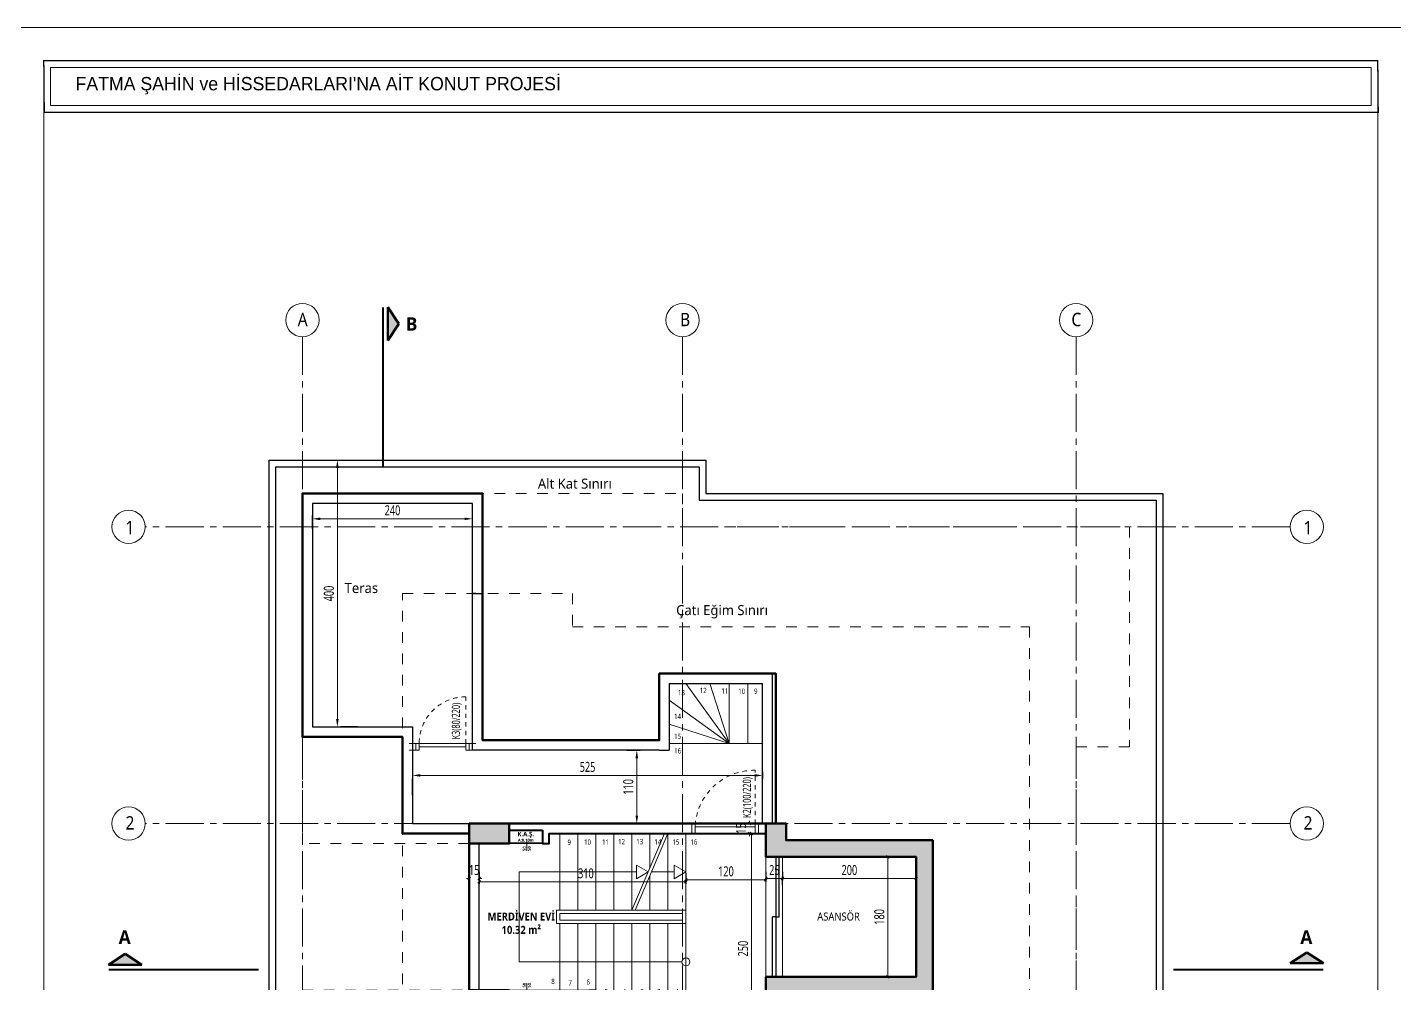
# Model space of a CAD drawing. Header units: metres. Extents: x 14968 to 56958, y -40276 to -31129.
# Drawn here: x 36864 to 38914, y -35910 to -34476 of the extents above; entities that cross this region are included whole.
import ezdxf
from ezdxf.enums import TextEntityAlignment as Align

# ---------------------------------------------------------------- set-up
doc = ezdxf.new("R2010")
doc.units = ezdxf.units.M
for name, pattern in [('CENTER2', [28.575, 19.05, -3.175, 3.175, -3.175]), ('HIDDEN2', [4.7625, 3.175, -1.5875]), ('JIS_02_1.2', [64.008, 32.004, -32.004])]:
    doc.linetypes.add(name, pattern=pattern)
doc.layers.get('Defpoints').update_dxf_attribs({"lineweight": 9})
for name, color, linetype, lineweight, true_color in [('A AKS', 7, 'CENTER2', 9, 0x848484), ('A AKS DAİRE', 7, 'Continuous', 9, 0x848484), ('A AKS YAZI', 7, 'CENTER2', 9, 0x848484)]:
    doc.layers.add(name, color=color, linetype=linetype, lineweight=lineweight, true_color=true_color)
doc.layers.add('A ALAN BRÜT', color=5, linetype='Continuous', lineweight=60, plot=False)
doc.layers.add('A ALAN NET', color=140, linetype='Continuous', lineweight=13, plot=False)
for name, color, linetype, lineweight in [('A ANTET', 7, 'Continuous', 13), ('A BİNA KONTUR', 5, 'Continuous', 60), ('A DUVAR', 7, 'Continuous', 25), ('A HİZA KAT', 221, 'JIS_02_1.2', 13), ('A KAPI', 11, 'Continuous', 13), ('A KESİT ÇİZGİSİ', 1, 'CENTER2', 50), ('A KİRİŞ İZİ', 1, 'HIDDEN2', 13), ('A KOLON', 1, 'Continuous', 50), ('A KOLON TARAMA', 1, 'Continuous', 15), ('A MERDİVEN', 3, 'Continuous', 13), ('A MERDİVEN BASAMAK', 3, 'Continuous', 13), ('A TEFRİŞ', 252, 'Continuous', 13), ('A YAZI', 7, 'Continuous', 13), ('A YAZI VAZ', 7, 'Continuous', 13), ('A ÇATI', 11, 'Continuous', 9), ('A ÖLÇÜ DIŞ', 31, 'Continuous', 13), ('A ÖLÇÜ İÇ', 31, 'Continuous', 13), ('Structural - Bearing', 7, 'Continuous', 40)]:
    doc.layers.add(name, color=color, linetype=linetype, lineweight=lineweight)
doc.styles.add('HİB ARIAL 95', font='arial.ttf', dxfattribs={"width": 0.95})
doc.styles.add('HİB NORMAL', font='segoeui.ttf')
doc.styles.add('HİB Segoe Semibold', font='')
doc.styles.add('HİB Segoe Semilight .7', font='segoeuisl.ttf', dxfattribs={"width": 0.7})
doc.styles.add('HİB Segoe Semilight .95', font='segoeuisl.ttf', dxfattribs={"width": 0.9})
doc.styles.get('HİB Segoe Semibold').set_extended_font_data('Segoe UI Semibold')
doc.dimstyles.new('HİB DIŞ', dxfattribs={"dimtxt": 15, "dimasz": 12, "dimexe": 5, "dimexo": 30, "dimgap": 5, "dimtad": 1, "dimdec": 0, "dimzin": 0, "dimdsep": 46, "dimtxsty": 'HİB Segoe Semilight .7', "dimcen": 0.09, "dimclrd": 256, "dimclre": 256, "dimclrt": 256, "dimadec": 0, "dimazin": 0, "dimtfac": 1, "dimtdec": 4, "dimtix": 1, "dimtmove": 0, "dimatfit": 3, "dimfxl": 15, "dimfxlon": 1, "dimtvp": 1, "dimtolj": 1, "dimtzin": 0, "dimlwd": -1, "dimlwe": -3, "dimarcsym": 0})
doc.dimstyles.new('HİB İÇ', dxfattribs={"dimtxt": 15, "dimasz": 18, "dimexe": 3, "dimexo": 10, "dimgap": 5, "dimtad": 1, "dimdec": 0, "dimzin": 0, "dimdsep": 46, "dimtxsty": 'HİB Segoe Semilight .7', "dimblk": 'NONE', "dimblk1": 'NONE', "dimblk2": 'NONE', "dimtsz": 2, "dimcen": 0.09, "dimclrd": 256, "dimclre": 256, "dimclrt": 256, "dimadec": 0, "dimazin": 0, "dimtfac": 1, "dimtdec": 4, "dimtix": 1, "dimtofl": 0, "dimtmove": 0, "dimatfit": 3, "dimfxl": 10, "dimfxlon": 1, "dimtvp": 1, "dimtolj": 1, "dimtzin": 0, "dimlwd": -1, "dimlwe": -3, "dimarcsym": 0})

# ---------------------------------------------------------------- blocks, each defined once
blk = doc.blocks.new('*D721')
at = {"layer": 'A ÖLÇÜ İÇ', "lineweight": -3, "ltscale": 0.5, "transparency": 16777216}
for p, q in [((37957.2, -35669.9), (37944.2, -35669.9)), ((37957.2, -35684.9), (37944.2, -35684.9))]:
    blk.add_line(p, q, dxfattribs=at)
at = {"layer": 'A ÖLÇÜ İÇ', "ltscale": 0.5, "transparency": 16777216}
for p, q in [((37945.2, -35667.9), (37949.2, -35671.9)), ((37947.2, -35669.9), (37947.2, -35665.9)), ((37949.2, -35686.9), (37945.2, -35682.9)), ((37947.2, -35684.9), (37947.2, -35688.9))]:
    blk.add_line(p, q, dxfattribs=at)
at = {"layer": 'Defpoints', "color": 0, "transparency": 16777216}
for p in [(37947.2, -35669.9), (37968.9, -35669.9), (37968.9, -35684.9)]:
    blk.add_point(p, dxfattribs=at)
at = {"layer": 'A ÖLÇÜ İÇ', "ltscale": 0.5, "transparency": 16777216, "insert": (37934.4, -35677.4), "char_height": 15, "attachment_point": 5, "rotation": 90, "style": 'HİB Segoe Semilight .7'}
blk.add_mtext('\\A1;15', dxfattribs=at)
blk = doc.blocks.new('_None')
blk = doc.blocks.new('KAPI 90X15')
at = {"layer": 'A KAPI', "ltscale": 100}
for p, q in [((78.3, 98.2), (78.3, 108.2)), ((93.3, 98.2), (93.3, 108.2)), ((78.3, 98.2), (93.3, 98.2)), ((93.3, -1.8), (78.3, -1.8)), ((78.3, -1.8), (78.3, -11.8)), ((93.3, -1.8), (93.3, -11.8))]:
    blk.add_line(p, q, dxfattribs=at)
at = {"layer": 'A KAPI', "linetype": 'JIS_02_1.2', "ltscale": 0.2}
blk.add_line((78.3, 93.2), (-1.7, 93.2), dxfattribs=at)
at = {"layer": 'A KAPI', "ltscale": 100}
for points in [[(78.3, 98.2), (78.3, 93.2), (93.3, 93.2), (93.3, 98.2)], [(83.3, 93.2), (78.3, 93.2), (78.3, 3.2), (83.3, 3.2)], [(78.3, 3.2), (78.3, -1.8), (93.3, -1.8), (93.3, 3.2)]]:
    blk.add_lwpolyline(points, close=True, dxfattribs=at)
at = {"layer": 'A KAPI', "linetype": 'JIS_02_1.2', "ltscale": 0.2}
blk.add_arc((87.4, 91.8), 89.1, 179.104, 264.1631, dxfattribs=at)
at = {"layer": 'A KAPI', "style": 'HİB Segoe Semilight .7', "width": 0.7}
blk.add_attdef('KAPI_NO', (21.9, 73.1), '', height=12, dxfattribs=at)
blk = doc.blocks.new('KESİTLER')
at = {"layer": 'A KESİT ÇİZGİSİ', "ltscale": 100, "transparency": 33554687}
h = blk.add_hatch(color=256, dxfattribs=at)
h.dxf.hatch_style = 1
h.paths.add_polyline_path([(446.6, 968.7), (430.4, 943.7), (430.4, 993.7)])
h = blk.add_hatch(color=256, dxfattribs=at)
h.dxf.hatch_style = 1
h.paths.add_polyline_path([(36.6, 23.8), (61.6, 7.6), (11.6, 7.6)])
h = blk.add_hatch(color=256, dxfattribs=at)
h.dxf.hatch_style = 1
h.paths.add_polyline_path([(1808, 26.2), (1833, 9.9), (1783, 9.9)])
h = blk.add_hatch(color=256, dxfattribs=at)
h.dxf.hatch_style = 1
h.paths.add_polyline_path([(449, -814.9), (432.8, -839.9), (432.8, -789.9)])
at = {"layer": 'A KESİT ÇİZGİSİ', "ltscale": 3}
for points in [[(422.8, 753.9, 3, 3, 0), (422.8, 993.7, 3, 3, 0)], [(236.8, 0, 3, 3, 0), (11.6, 0, 3, 3, 0)], [(1833, 0, 3, 3, 0), (1607.8, 0, 0, 0, 0)], [(422.8, -839.9, 3, 3, 0), (422.8, -600.1, 0, 0, 0)]]:
    blk.add_lwpolyline(points, format="xyseb", dxfattribs=at)
at = {"layer": 'A KESİT ÇİZGİSİ', "ltscale": 100, "transparency": 33554687}
for points in [[(446.6, 968.7), (430.4, 943.7), (430.4, 993.7)], [(36.6, 23.8), (61.6, 7.6), (11.6, 7.6)], [(1808, 26.2), (1833, 9.9), (1783, 9.9)], [(449, -814.9), (432.8, -839.9), (432.8, -789.9)]]:
    blk.add_lwpolyline(points, close=True, dxfattribs=at)
at = {"layer": 'A KESİT ÇİZGİSİ', "ltscale": 100, "transparency": 33554687, "char_height": 20, "width": 27.796, "attachment_point": 3, "style": 'HİB Segoe Semibold'}
for s, insert in [('B', (474.6, 978.5)), ('A', (44.7, 58.9)), ('A', (1816.3, 58.9)), ('B', (474.6, -805.4))]:
    blk.add_mtext(s, dxfattribs=dict(at, insert=insert))
blk = doc.blocks.new('*D1617')
at = {"layer": 'A ÖLÇÜ DIŞ', "lineweight": -3, "ltscale": 0.5}
for p, q in [((37314.1, -35124.9), (37334.1, -35124.9)), ((37359.1, -35524.9), (37334.1, -35524.9))]:
    blk.add_line(p, q, dxfattribs=at)
at = {"layer": 'A ÖLÇÜ DIŞ', "ltscale": 0.5}
blk.add_line((37329.1, -35512.9), (37329.1, -35136.9), dxfattribs=at)
at = {"layer": 'A ÖLÇÜ DIŞ'}
for points in [[(37331.1, -35136.9), (37327.1, -35136.9), (37329.1, -35124.9)], [(37327.1, -35512.9), (37331.1, -35512.9), (37329.1, -35524.9)]]:
    blk.add_solid(points, dxfattribs=at)
at = {"layer": 'Defpoints', "color": 0}
for p in [(37226.7, -35124.9), (37329.1, -35124.9), (37329.1, -35524.9)]:
    blk.add_point(p, dxfattribs=at)
at = {"layer": 'A ÖLÇÜ DIŞ', "ltscale": 0.5, "insert": (37316.4, -35324.9), "char_height": 15, "attachment_point": 5, "rotation": 90, "style": 'HİB Segoe Semilight .7'}
blk.add_mtext('\\A1;400', dxfattribs=at)
blk = doc.blocks.new('*D1618')
at = {"layer": 'A ÖLÇÜ DIŞ', "lineweight": -3, "ltscale": 0.5}
for p, q in [((37291.7, -35227.9), (37291.7, -35207.9)), ((37531.7, -35227.9), (37531.7, -35207.9))]:
    blk.add_line(p, q, dxfattribs=at)
at = {"layer": 'A ÖLÇÜ DIŞ', "ltscale": 0.5}
blk.add_line((37519.7, -35212.9), (37303.7, -35212.9), dxfattribs=at)
at = {"layer": 'A ÖLÇÜ DIŞ'}
for points in [[(37303.7, -35210.9), (37303.7, -35214.9), (37291.7, -35212.9)], [(37519.7, -35214.9), (37519.7, -35210.9), (37531.7, -35212.9)]]:
    blk.add_solid(points, dxfattribs=at)
at = {"layer": 'Defpoints', "color": 0}
for p in [(37291.7, -35212.9), (37291.7, -35318.5), (37531.7, -35318.5)]:
    blk.add_point(p, dxfattribs=at)
at = {"layer": 'A ÖLÇÜ DIŞ', "ltscale": 0.5, "insert": (37411.7, -35200.2), "char_height": 15, "attachment_point": 5, "style": 'HİB Segoe Semilight .7'}
blk.add_mtext('\\A1;240', dxfattribs=at)
blk = doc.blocks.new('A KAPI 70X10')
at = {"layer": 'A KAPI', "ltscale": 100}
for p, q in [((-6, 85), (-6, 75)), ((4, 85), (4, 75)), ((-6, 75), (4, 75)), ((4, -5), (-6, -5)), ((-6, -15), (-6, -5)), ((4, -15), (4, -5))]:
    blk.add_line(p, q, dxfattribs=at)
at = {"layer": 'A KAPI', "linetype": 'JIS_02_1.2', "ltscale": 0.2}
blk.add_line((4, 0), (74, 0), dxfattribs=at)
at = {"layer": 'A KAPI', "ltscale": 100}
for points in [[(4, 70), (4, 75), (-6, 75), (-6, 70)], [(-1, 0), (4, 0), (4, 70), (-1, 70)], [(4, -5), (4, 0), (-6, 0), (-6, -5)]]:
    blk.add_lwpolyline(points, close=True, dxfattribs=at)
at = {"layer": 'A KAPI', "linetype": 'JIS_02_1.2', "ltscale": 0.2}
blk.add_arc((4.2, 0.2), 69.8, 359.8617, 90.1383, dxfattribs=at)
at = {"layer": 'A KAPI', "style": 'HİB Segoe Semilight .7', "width": 0.7}
blk.add_attdef('KAPI_NO', (14.7, 9), '', height=12, dxfattribs=at)
blk = doc.blocks.new('*D1847')
at = {"layer": 'A ÖLÇÜ DIŞ', "lineweight": -3, "ltscale": 0.5}
for p, q in [((37763, -35559.9), (37783, -35559.9)), ((37763, -35669.9), (37783, -35669.9))]:
    blk.add_line(p, q, dxfattribs=at)
at = {"layer": 'A ÖLÇÜ DIŞ', "ltscale": 0.5}
blk.add_line((37778, -35571.9), (37778, -35657.9), dxfattribs=at)
at = {"layer": 'A ÖLÇÜ DIŞ'}
for points in [[(37780, -35571.9), (37776, -35571.9), (37778, -35559.9)], [(37776, -35657.9), (37780, -35657.9), (37778, -35669.9)]]:
    blk.add_solid(points, dxfattribs=at)
at = {"layer": 'Defpoints', "color": 0}
for p in [(37671.7, -35559.9), (37671.7, -35669.9), (37778, -35669.9)]:
    blk.add_point(p, dxfattribs=at)
at = {"layer": 'A ÖLÇÜ DIŞ', "ltscale": 0.5, "insert": (37765.2, -35614.9), "char_height": 15, "attachment_point": 5, "rotation": 90, "style": 'HİB Segoe Semilight .7'}
blk.add_mtext('\\A1;110', dxfattribs=at)
blk = doc.blocks.new('*D1848')
at = {"layer": 'A ÖLÇÜ DIŞ', "lineweight": -3, "ltscale": 0.5}
for p, q in [((37441.7, -35627.4), (37441.7, -35602.7)), ((37966.7, -35592.5), (37966.7, -35602.7))]:
    blk.add_line(p, q, dxfattribs=at)
at = {"layer": 'A ÖLÇÜ DIŞ', "ltscale": 0.5}
blk.add_line((37954.7, -35597.7), (37453.7, -35597.7), dxfattribs=at)
at = {"layer": 'A ÖLÇÜ DIŞ'}
for points in [[(37453.7, -35595.7), (37453.7, -35599.7), (37441.7, -35597.7)], [(37954.7, -35599.7), (37954.7, -35595.7), (37966.7, -35597.7)]]:
    blk.add_solid(points, dxfattribs=at)
at = {"layer": 'Defpoints', "color": 0}
for p in [(37966.7, -35562.5), (37441.7, -35597.4), (37441.7, -35597.7)]:
    blk.add_point(p, dxfattribs=at)
at = {"layer": 'A ÖLÇÜ DIŞ', "ltscale": 0.5, "insert": (37704.2, -35585), "char_height": 15, "attachment_point": 5, "style": 'HİB Segoe Semilight .7'}
blk.add_mtext('\\A1;525', dxfattribs=at)
blk = doc.blocks.new('*D2403')
at = {"layer": 'A ÖLÇÜ İÇ', "lineweight": -3, "ltscale": 0.5}
for p, q in [((433.4, 274.9), (420.4, 274.9)), ((433.4, 25), (420.4, 25))]:
    blk.add_line(p, q, dxfattribs=at)
at = {"layer": 'A ÖLÇÜ İÇ', "ltscale": 0.5}
for p, q in [((425.4, 272.9), (421.4, 276.9)), ((423.4, 274.9), (423.4, 25)), ((421.4, 27), (425.4, 23))]:
    blk.add_line(p, q, dxfattribs=at)
at = {"layer": 'Defpoints', "color": 0}
for p in [(450, 274.9), (423.4, 25), (450, 25)]:
    blk.add_point(p, dxfattribs=at)
at = {"layer": 'A ÖLÇÜ İÇ', "ltscale": 0.5, "insert": (410.6, 102.5), "char_height": 15, "attachment_point": 5, "rotation": 90, "style": 'HİB Segoe Semilight .7'}
blk.add_mtext('\\A1;250', dxfattribs=at)
blk = doc.blocks.new('*D2402')
at = {"layer": 'A ÖLÇÜ İÇ', "ltscale": 0.5}
for p, q in [((472, 209.5), (468, 205.5)), ((670, 207.5), (470, 207.5)), ((668, 205.5), (672, 209.5))]:
    blk.add_line(p, q, dxfattribs=at)
at = {"layer": 'A ÖLÇÜ İÇ', "lineweight": -3, "ltscale": 0.5}
for p, q in [((470, 197.5), (470, 210.5)), ((670, 197.5), (670, 210.5))]:
    blk.add_line(p, q, dxfattribs=at)
at = {"layer": 'Defpoints', "color": 0}
for p in [(470, 207.5), (470, 60.1), (670, 60.1)]:
    blk.add_point(p, dxfattribs=at)
at = {"layer": 'A ÖLÇÜ İÇ', "ltscale": 0.5, "insert": (570, 220.2), "char_height": 15, "attachment_point": 5, "style": 'HİB Segoe Semilight .7'}
blk.add_mtext('\\A1;200', dxfattribs=at)
blk = doc.blocks.new('*D458')
at = {"layer": 'A ÖLÇÜ İÇ', "lineweight": -3, "ltscale": 0.5, "transparency": 16777216}
for p, q in [((637.7, 240), (624.7, 240)), ((637.7, 60.1), (624.7, 60.1))]:
    blk.add_line(p, q, dxfattribs=at)
at = {"layer": 'A ÖLÇÜ İÇ', "ltscale": 0.5, "transparency": 16777216}
for p, q in [((629.7, 238), (625.7, 242)), ((627.7, 240), (627.7, 60.1)), ((625.7, 62.1), (629.7, 58.1))]:
    blk.add_line(p, q, dxfattribs=at)
at = {"layer": 'Defpoints', "color": 0, "transparency": 16777216}
for p in [(670, 240), (627.7, 60.1), (670, 60.1)]:
    blk.add_point(p, dxfattribs=at)
at = {"layer": 'A ÖLÇÜ İÇ', "ltscale": 0.5, "transparency": 16777216, "insert": (614.9, 150), "char_height": 15, "attachment_point": 5, "rotation": 90, "style": 'HİB Segoe Semilight .7'}
blk.add_mtext('\\A1;180', dxfattribs=at)
blk = doc.blocks.new('*D2401')
at = {"layer": 'A ÖLÇÜ İÇ', "ltscale": 0.5}
for p, q in [((447, 209.5), (443, 205.5)), ((470, 207.5), (445, 207.5)), ((468, 205.5), (472, 209.5))]:
    blk.add_line(p, q, dxfattribs=at)
at = {"layer": 'A ÖLÇÜ İÇ', "lineweight": -3, "ltscale": 0.5}
for p, q in [((445, 217.5), (445, 204.5)), ((470, 217.5), (470, 204.5))]:
    blk.add_line(p, q, dxfattribs=at)
at = {"layer": 'Defpoints', "color": 0}
for p in [(445, 240), (470, 240), (445, 207.5)]:
    blk.add_point(p, dxfattribs=at)
at = {"layer": 'A ÖLÇÜ İÇ', "ltscale": 0.5, "insert": (457.5, 220.2), "char_height": 15, "attachment_point": 5, "style": 'HİB Segoe Semilight .7'}
blk.add_mtext('\\A1;25', dxfattribs=at)
blk = doc.blocks.new('*D2326')
at = {"layer": 'A ÖLÇÜ İÇ', "lineweight": -3, "ltscale": 0.5}
for p, q in [((15, 212.5), (15, 199.5)), ((325, 212.5), (325, 199.5))]:
    blk.add_line(p, q, dxfattribs=at)
at = {"layer": 'A ÖLÇÜ İÇ', "ltscale": 0.5}
for p, q in [((17, 204.5), (13, 200.5)), ((325, 202.5), (15, 202.5)), ((323, 200.5), (327, 204.5))]:
    blk.add_line(p, q, dxfattribs=at)
at = {"layer": 'Defpoints', "color": 0}
for p in [(325, 275), (15, 260), (15, 202.5)]:
    blk.add_point(p, dxfattribs=at)
at = {"layer": 'A ÖLÇÜ İÇ', "ltscale": 0.5, "insert": (175, 215.3), "char_height": 15, "attachment_point": 5, "style": 'HİB Segoe Semilight .7'}
blk.add_mtext('\\A1;310', dxfattribs=at)
blk = doc.blocks.new('*D1708')
at = {"layer": 'A ÖLÇÜ İÇ', "ltscale": 0.5}
for p, q in [((0, 207.5), (-4, 207.5)), ((-2, 205.5), (2, 209.5)), ((17, 209.5), (13, 205.5)), ((15, 207.5), (19, 207.5))]:
    blk.add_line(p, q, dxfattribs=at)
at = {"layer": 'A ÖLÇÜ İÇ', "lineweight": -3, "ltscale": 0.5}
for p, q in [((0, 217.5), (0, 204.5)), ((15, 217.5), (15, 204.5))]:
    blk.add_line(p, q, dxfattribs=at)
at = {"layer": 'Defpoints', "color": 0}
for p in [(0, 265), (15, 265), (0, 207.5)]:
    blk.add_point(p, dxfattribs=at)
at = {"layer": 'A ÖLÇÜ İÇ', "ltscale": 0.5, "insert": (7.5, 220.3), "char_height": 15, "attachment_point": 5, "style": 'HİB Segoe Semilight .7'}
blk.add_mtext('\\A1;15', dxfattribs=at)
blk = doc.blocks.new('*D2404')
at = {"layer": 'A ÖLÇÜ İÇ', "ltscale": 0.5}
for p, q in [((327, 207.5), (323, 203.5)), ((445, 205.5), (325, 205.5)), ((443, 203.5), (447, 207.5))]:
    blk.add_line(p, q, dxfattribs=at)
at = {"layer": 'A ÖLÇÜ İÇ', "lineweight": -3, "ltscale": 0.5}
for p, q in [((325, 215.5), (325, 202.5)), ((445, 215.5), (445, 202.5))]:
    blk.add_line(p, q, dxfattribs=at)
at = {"layer": 'Defpoints', "color": 0}
for p in [(325, 275), (445, 240), (325, 205.5)]:
    blk.add_point(p, dxfattribs=at)
at = {"layer": 'A ÖLÇÜ İÇ', "ltscale": 0.5, "insert": (385, 218.3), "char_height": 15, "attachment_point": 5, "style": 'HİB Segoe Semilight .7'}
blk.add_mtext('\\A1;120', dxfattribs=at)
blk = doc.blocks.new('AKS YENİ')
at = {"layer": 'A AKS', "ltscale": 3}
for p, q in [((0, 285.1), (0, -1455.1)), ((570, 285.1), (570, -1455.1)), ((1160, 285.1), (1160, -1455.1)), ((1480.7, 0), (-235.7, 0)), ((1480.7, -445), (-235.7, -445)), ((1480.7, -725), (-235.7, -725)), ((1480.7, -1170), (-235.7, -1170))]:
    blk.add_line(p, q, dxfattribs=at)
at = {"layer": 'A AKS DAİRE', "ltscale": 3}
for p, q in [((0, 285.1), (0, 250.1)), ((1480.7, 0), (1445.7, 0)), ((-235.7, -1170), (-200.7, -1170))]:
    blk.add_line(p, q, dxfattribs=at)
for centre in [(0, 310.1), (570, 310.1), (1160, 310.1), (-260.7, 0), (1505.7, 0), (-260.7, -445), (1505.7, -445), (-260.7, -725), (1505.7, -725), (-260.7, -1170), (1505.7, -1170), (0, -1480.1), (570, -1480.1), (1160, -1480.1)]:
    blk.add_circle(centre, 25, dxfattribs=at)
at = {"layer": 'A AKS YAZI', "ltscale": 100, "char_height": 20, "style": 'HİB Segoe Semilight .95'}
for s, insert, width, attachment_point in [('A', (-7.1, 320.9), 27.796, 1), ('B', (566.1, 320.9), 27.796, 1), ('C', (1152.9, 320.9), 27.796, 1), ('1', (-265.5, -11.1), 18.072, 7), ('1', (1500.9, -11.1), 18.072, 7), ('2', (-265.3, -453.9), 18.072, 7), ('2', (1501, -453.9), 18.072, 7), ('3', (-265.5, -713.9), 18.072, 1), ('3', (1500.9, -713.9), 18.072, 1), ('4', (-268.8, -1158.9), 18.072, 1), ('4', (1497.6, -1158.9), 18.072, 1), ('A', (-7.1, -1469.2), 27.796, 1), ('B', (566.7, -1469.2), 27.796, 1), ('C', (1152.9, -1469.2), 27.796, 1)]:
    blk.add_mtext(s, dxfattribs=dict(at, insert=insert, width=width, attachment_point=attachment_point))
blk = doc.blocks.new('A ÇEKİRDEK')
at = {"layer": 'A KOLON TARAMA', "ltscale": 100, "transparency": 33554687}
h = blk.add_hatch(dxfattribs=at)
h.set_pattern_fill('ANSI33-METRIC', color=256)
h.set_pattern_definition([(45, (0, 0), (-4.49013, 4.49013), []), (45, (4.49, 9e-16), (-4.49013, 4.49013), [3.175, -1.5875])])
h.paths.add_polyline_path([(445, 10), (475, 10), (475, 35), (695, 35), (695, 265), (475, 265), (475, 290), (445, 290), (445, 240), (670, 240), (670, 60.1), (445, 60.1)])
h.paths.add_polyline_path([(0, 260), (60, 260), (60, 290), (0, 290)])
h.paths.add_polyline_path([(0, 40), (60, 40), (60, 10), (0, 10)])
at = {"layer": 'A ALAN BRÜT', "ltscale": 0.5}
blk.add_lwpolyline([(0, 290), (60, 290), (60, 290), (445, 290), (445, 290), (475, 290), (475, 265), (695, 265), (695, 35), (475, 35), (475, 10), (445, 10), (445, 10), (60, 10), (60, 10), (0, 10)], close=True, dxfattribs=at)
at = {"layer": 'A DUVAR', "ltscale": 0.5}
for p, q in [((445, 290), (60, 290)), ((0, 40), (0, 265)), ((15, 40), (15, 260)), ((445, 25), (190, 25)), ((445, 10), (60, 10))]:
    blk.add_line(p, q, dxfattribs=at)
at = {"layer": 'A DUVAR', "linetype": 'ByBlock', "ltscale": 100}
for p, q in [((460, 240), (460, 150)), ((465, 150), (465, 240)), ((455, 60), (455, 150)), ((460, 150), (455, 150)), ((460, 150), (460, 60)), ((460, 150), (465, 150))]:
    blk.add_line(p, q, dxfattribs=at)
at = {"layer": 'A KİRİŞ İZİ', "ltscale": 2}
blk.add_line((470, 60.1), (470, 240.1), dxfattribs=at)
at = {"layer": 'A KOLON', "ltscale": 0.5}
for points in [[(0, 260), (60, 260), (60, 290), (0, 290)], [(445, 10), (475, 10), (475, 35), (695, 35), (695, 265), (475, 265), (475, 290), (445, 290), (445, 240), (670, 240), (670, 60.1), (445, 60.1)], [(0, 40), (60, 40), (60, 10), (0, 10)]]:
    blk.add_lwpolyline(points, close=True, dxfattribs=at)
at = {"layer": 'A MERDİVEN'}
for p, q in [((136, 160), (136, 274.9)), ((163, 160), (163, 274.9)), ((190, 160), (190, 274.9)), ((217, 160), (217, 275)), ((244, 160), (244, 275)), ((244, 160), (293, 274.9)), ((249, 160), (298, 274.9)), ((271, 223.4), (271, 274.9)), ((298, 160), (298, 274.9)), ((325, 160), (325, 275)), ((271, 160), (271, 211.7)), ((273.5, 217.5), (307.3, 217.5)), ((136, 140), (136, 40)), ((163, 140), (163, 40)), ((190, 140), (190, 25.1)), ((217, 140), (217, 25.1)), ((244, 140), (244, 25.1)), ((271, 140), (271, 25.1)), ((298, 140), (298, 25.1)), ((325, 140), (325, 25.1))]:
    blk.add_line(p, q, dxfattribs=at)
for points in [[(268.4, 217.5), (250.7, 227.8), (250.7, 207.3)], [(325, 217.5), (307.3, 227.7), (307.3, 207.3)], [(131, 140), (131, 160), (325, 160), (325, 140)], [(136, 145), (136, 155), (320, 155), (320, 145)]]:
    blk.add_lwpolyline(points, close=True, dxfattribs=at)
for points in [[(319, 82.5), (75, 82.5), (75, 217.5), (250.7, 217.5)], [(268.3, 217.5), (268.5, 217.5)]]:
    blk.add_lwpolyline(points, dxfattribs=at)
blk.add_circle((325, 82.5), 6, dxfattribs=at)
at = {"layer": 'A TEFRİŞ', "linetype": 'Continuous'}
for p, q in [((110, 261), (60, 261)), ((110, 260), (60, 260)), ((86.2, 264.1), (86.3, 249.1)), ((86.2, 35.9), (86.3, 50.9)), ((180, 40), (60, 40)), ((180, 39), (60, 39))]:
    blk.add_line(p, q, dxfattribs=at)
at = {"layer": 'Structural - Bearing'}
for p, q in [((60, 280), (110, 280)), ((110, 275), (110, 270)), ((180, 25), (180, 30))]:
    blk.add_line(p, q, dxfattribs=at)
for points in [[(110, 280), (110, 260), (120, 260), (120, 275), (445, 275)], [(60, 15), (180, 15), (180, 40), (190, 40), (190, 25), (445, 25)]]:
    blk.add_lwpolyline(points, dxfattribs=at)
at = {"layer": 'A MERDİVEN BASAMAK', "style": 'HİB Segoe Semilight .95', "width": 0.7}
for s, p in [('12', (223.3, 258.9)), ('13', (250.6, 258.9)), ('14', (277.8, 258.6)), ('16', (331.8, 258.5)), ('9', (147.4, 257.9)), ('10', (172.3, 258.2)), ('11', (199.3, 258.2)), ('15', (304.8, 258.5)), ('8', (123.1, 49.3)), ('7', (148.9, 47.1)), ('6', (175.9, 48.3)), ('5', (202.9, 33.8)), ('4', (229.9, 33.8)), ('3', (256.9, 33.9)), ('2', (281.9, 33.9)), ('1', (309.7, 33.8))]:
    blk.add_text(s, height=8, dxfattribs=at).set_placement(p)
at = {"layer": 'A YAZI', "ltscale": 100, "style": 'HİB Segoe Semibold'}
for s, height, p in [('A:0.10m', 4.5, (84.9, 265.1)), ('K.A.Ş.', 6.75, (84.8, 274.2)), ('A:0.30m', 4.5, (84.9, 34.9)), ('Z.A.Ş.', 6.75, (84.8, 25.8))]:
    blk.add_text(s, height=height, dxfattribs=at).set_placement(p, align=Align.MIDDLE_CENTER)
for p in [(82.6, 252.4), (90.2, 252.5), (82.6, 47.6), (90.2, 47.5)]:
    blk.add_text('50', height=4.5, rotation=90, dxfattribs=at).set_placement(p, align=Align.MIDDLE_CENTER)
at = {"layer": 'A YAZI', "ltscale": 100, "char_height": 12, "width": 103.363, "attachment_point": 3, "style": 'HİB Segoe Semilight .95'}
for s, insert in [('\\pxqc;{\\fSegoe UI Semibold|b0|i0|c162|p34;MERDİVEN EVİ\\P10.32 m²}', (129.8, 156.6)), ('ASANSÖR', (585.7, 156.6))]:
    blk.add_mtext(s, dxfattribs=dict(at, insert=insert))
at = {"layer": 'A ÖLÇÜ İÇ', "ltscale": 0.5}
dim = blk.add_linear_dim(base=(15, 202.5), p1=(325, 275), p2=(15, 260), dimstyle='HİB İÇ', override={"dimtxt": 15}, dxfattribs=at)
dim.commit()
dim.dimension.update_dxf_attribs({"geometry": '*D2326', "text_midpoint": (175, 202.5), "dimtype": 128})
for base, p1, p2, picture, middle in [((325, 205.5), (445, 240), (325, 275), '*D2404', (385, 218.3)), ((0, 207.5), (15, 265), (0, 265), '*D1708', (7.5, 220.3)), ((445, 207.5), (470, 240), (445, 240), '*D2401', (457.5, 220.2))]:
    dim = blk.add_linear_dim(base=base, p1=p1, p2=p2, dimstyle='HİB İÇ', override={"dimtxt": 15}, dxfattribs=at)
    dim.commit()
    dim.dimension.update_dxf_attribs({"geometry": picture, "text_midpoint": middle})
dim = blk.add_linear_dim(base=(423.4, 25), p1=(450, 274.9), p2=(450, 25), angle=270, dimstyle='HİB İÇ', override={"dimtxt": 15}, dxfattribs=at)
dim.commit()
dim.dimension.update_dxf_attribs({"geometry": '*D2403', "text_midpoint": (423.4, 102.5), "dimtype": 128})
for base, p1, p2, angle, picture, middle in [((470, 207.5), (670, 60.1), (470, 60.1), 180, '*D2402', (570, 220.2)), ((627.7, 60.1), (670, 240), (670, 60.1), 270, '*D458', (614.9, 150))]:
    dim = blk.add_linear_dim(base=base, p1=p1, p2=p2, angle=angle, dimstyle='HİB İÇ', override={"dimtxt": 15}, dxfattribs=at)
    dim.commit()
    dim.dimension.update_dxf_attribs({"geometry": picture, "text_midpoint": middle})

msp = doc.modelspace()

# ---------------------------------------------------------------- linework, layer by layer
at = {"layer": 'A ALAN NET', "ltscale": 0.5}
for points in [[(37541.7, -35699.9), (37646.7, -35699.9), (37646.7, -35684.9), (37971.7, -35684.9), (37971.7, -35934.9), (37716.7, -35934.9), (37716.7, -35919.9), (37541.7, -35919.9)], [(37996.7, -35899.9), (38196.7, -35899.9), (38196.7, -35720), (37996.7, -35720)]]:
    msp.add_lwpolyline(points, close=True, dxfattribs=at)
at = {"layer": 'A ALAN NET'}
msp.add_lwpolyline([(37586.7, -35680), (37636.7, -35680), (37636.7, -35700), (37586.7, -35700)], close=True, dxfattribs=at)
at = {"layer": 'A ANTET'}
msp.add_lwpolyline([(28638.9, -34475.9), (56958.3, -34475.9), (56958.3, -37375.9), (28638.9, -37375.9)], close=True, dxfattribs=at)
at = {"layer": 'A ANTET', "linetype": 'ByBlock', "ltscale": 100}
msp.add_lwpolyline([(36889.6, -34603.3, 2.02, 2.02, 0), (38889.6, -34603.3, 2.02, 2.02, 0), (38888.9, -34525.9, 2.02, 2.02, 0), (36888.9, -34525.9, 2.02, 2.02, 0)], format="xyseb", close=True, dxfattribs=at)
msp.add_lwpolyline([(36899.1, -34536), (38879.1, -34536), (38879.1, -34593.2), (36899.1, -34593.2)], close=True, dxfattribs=at)
at = {"layer": 'A BİNA KONTUR', "color": 5, "ltscale": 0.5}
msp.add_lwpolyline([(38221.7, -35924.9), (38221.7, -35694.9), (38001.7, -35694.9), (38001.7, -35669.9), (37986.7, -35669.9), (37986.7, -35445), (37811.7, -35445), (37811.7, -35544.9), (37566.7, -35544.9), (37566.7, -35544.9), (37546.7, -35544.9), (37546.7, -35174.9), (37276.7, -35174.9), (37276.7, -35539.9), (37426.7, -35539.9), (37426.7, -35684.9), (37526.7, -35684.9), (37526.7, -35934.9)], dxfattribs=at)
at = {"layer": 'A DUVAR', "ltscale": 0.5}
for p, q in [((37536.7, -35324.9), (37531.7, -35324.9)), ((37811.7, -35445), (37981.7, -35445)), ((37811.7, -35445), (37811.7, -35544.9)), ((37826.7, -35460), (37966.7, -35460)), ((37826.7, -35460), (37826.7, -35559.9)), ((37981.7, -35669.9), (37981.7, -35445)), ((37426.7, -35524.9), (37431.7, -35524.9)), ((37426.7, -35539.9), (37426.7, -35684.9)), ((37811.7, -35559.9), (37826.7, -35559.9)), ((37426.7, -35684.9), (37526.7, -35684.9)), ((37526.7, -35684.9), (37526.7, -35809.9)), ((37526.7, -35939.9), (37526.7, -35809.9))]:
    msp.add_line(p, q, dxfattribs=at)
for points in [[(38566.7, -35174.9), (38566.7, -36444.9), (37881.7, -36444.9), (37881.7, -36494.9), (37226.7, -36494.9), (37226.7, -35124.9), (37881.7, -35124.9), (37881.7, -35174.9)], [(38556.7, -35184.9), (38556.7, -36434.9), (37871.7, -36434.9), (37871.7, -36484.9), (37236.7, -36484.9), (37236.7, -35134.9), (37871.7, -35134.9), (37871.7, -35184.9)]]:
    msp.add_lwpolyline(points, close=True, dxfattribs=at)
for points in [[(37546.7, -35314.9), (37546.7, -35174.9), (37276.7, -35174.9), (37276.7, -35539.9), (37426.7, -35539.9)], [(37531.7, -35324.9), (37531.7, -35189.9), (37291.7, -35189.9), (37291.7, -35524.9), (37441.7, -35524.9), (37441.7, -35669.9), (37966.7, -35670), (37966.7, -35460)], [(37811.7, -35544.9), (37546.7, -35544.9), (37546.7, -35314.9), (37546.7, -35314.9)], [(37811.7, -35559.9), (37531.7, -35559.9), (37531.7, -35324.9), (37546.7, -35324.9)], [(37527.7, -35684.9), (37426.7, -35684.9), (37426.7, -35539.9)]]:
    msp.add_lwpolyline(points, dxfattribs=at)
at = {"layer": 'A HİZA KAT', "color": 2, "ltscale": 0.5}
msp.add_lwpolyline([(38516.7, -35224.9), (38516.7, -35555), (38436.7, -35555), (38436.7, -36064.8), (38516.7, -36064.8), (38516.7, -36394.9), (37846.7, -36394.9), (37846.7, -36444.9), (37276.7, -36444.9), (37276.7, -35919.9), (37526.7, -35919.9), (37526.7, -35699.9), (37276.7, -35699.9), (37276.7, -35174.9), (37846.7, -35174.9), (37846.7, -35224.9)], close=True, dxfattribs=at)
at = {"layer": 'A MERDİVEN', "ltscale": 0.5}
msp.add_lwpolyline([(37966.7, -35550), (37826.7, -35550), (37826.7, -35460), (37966.7, -35460)], close=True, dxfattribs=at)
at = {"layer": 'A MERDİVEN BASAMAK', "ltscale": 0.5}
for p, q in [((37916.7, -35550), (37851.3, -35460)), ((37916.7, -35550), (37887.5, -35460)), ((37916.7, -35460), (37916.7, -35550)), ((37944.7, -35460), (37944.7, -35550)), ((37916.7, -35550), (37826.7, -35484.6)), ((37916.7, -35550), (37826.7, -35520.7))]:
    msp.add_line(p, q, dxfattribs=at)
msp.add_point((37843.9, -35497.1), dxfattribs=at)
at = {"layer": 'A YAZI VAZ', "ltscale": 0.5}
msp.add_lwpolyline([(36888.9, -34525.9), (38888.9, -34525.9), (38888.9, -37325.9), (36888.9, -37325.9)], close=True, dxfattribs=at)
at = {"layer": 'A ÇATI', "linetype": 'JIS_02_1.2', "ltscale": 0.5}
msp.add_lwpolyline([(38366.7, -35374.9), (38366.7, -36244.9), (37681.7, -36244.9), (37681.7, -36294.9), (37426.7, -36294.9), (37426.7, -35324.9), (37681.7, -35324.9), (37681.7, -35374.9)], close=True, dxfattribs=at)

# ---------------------------------------------------------------- block references
at = {"layer": 'A AKS YAZI', "ltscale": 0.5}
msp.add_blockref('AKS YENİ', (37276.7, -35224.9), dxfattribs=at)
at = {"layer": 'A DUVAR', "ltscale": 0.5}
msp.add_blockref('KESİTLER', (36974.5, -35889.2), dxfattribs=at)
at = {"layer": 'A KAPI', "ltscale": 100}
ref = msp.add_blockref('A KAPI 70X10', (37521.7, -35553.9), dxfattribs=dict(at, rotation=90.00000000000006))
ref.add_attrib('KAPI_NO', 'K3(80/220)', (37512.7, -35543.7), dxfattribs={"height": 12, "rotation": 90, "style": 'HİB Segoe Semilight .7', "width": 0.7})
ref = msp.add_blockref('KAPI 90X15', (37862.5, -35591.7), dxfattribs=dict(at, rotation=270))
ref.add_attrib('KAPI_NO', 'K2(100/220)', (37949, -35661.4), dxfattribs={"height": 12, "rotation": 90, "style": 'HİB Segoe Semilight .7', "width": 0.7})
at = {"layer": 'A KOLON', "ltscale": 0.5}
msp.add_blockref('A ÇEKİRDEK', (37526.7, -35959.9), dxfattribs=at)

# ---------------------------------------------------------------- texts
at = {"layer": 'A ANTET', "linetype": 'ByBlock', "ltscale": 100, "insert": (37672.9, -34563.4), "char_height": 20, "width": 1472.855, "attachment_point": 5, "style": 'HİB ARIAL 95'}
msp.add_mtext("\\pxql;FATMA ŞAHİN ve HİSSEDARLARI'NA AİT KONUT PROJESİ", dxfattribs=at)
at = {"layer": 'A MERDİVEN BASAMAK', "style": 'HİB Segoe Semilight .95', "width": 0.7}
for s, p in [('13', (37839.8, -35477.5)), ('12', (37872.5, -35474.3)), ('11', (37904.9, -35474.9)), ('10', (37930.1, -35475.5)), ('9', (37953.8, -35475.5)), ('14', (37833.9, -35513.3)), ('15', (37834.1, -35543)), ('16', (37834.1, -35564.8))]:
    msp.add_text(s, height=8, dxfattribs=at).set_placement(p)
at = {"layer": 'A YAZI VAZ', "ltscale": 0.5, "char_height": 15, "style": 'HİB NORMAL'}
for s, insert, attachment_point in [('Alt Kat Sınırı', (37629.7, -35152.6), 1), ('Teras', (37339.9, -35324.4), 7), ('Çatı Eğim Sınırı', (37837, -35342.3), 1)]:
    msp.add_mtext(s, dxfattribs=dict(at, insert=insert, attachment_point=attachment_point))

# ---------------------------------------------------------------- dimensions: what is measured, and where the dimension line sits
at = {"layer": 'A ÖLÇÜ DIŞ', "ltscale": 0.5}
for base, p1, p2, angle, picture, middle in [((37329.1, -35124.9), (37329.1, -35524.9), (37226.7, -35124.9), 270, '*D1617', (37316.4, -35324.9)), ((37778, -35669.9), (37671.7, -35559.9), (37671.7, -35669.9), 90, '*D1847', (37765.2, -35614.9))]:
    dim = msp.add_linear_dim(base=base, p1=p1, p2=p2, angle=angle, dimstyle='HİB DIŞ', override={"dimtxt": 15}, dxfattribs=at)
    dim.commit()
    dim.dimension.update_dxf_attribs({"geometry": picture, "text_midpoint": middle})
for base, p1, p2, picture, middle in [((37291.7, -35212.9), (37531.7, -35318.5), (37291.7, -35318.5), '*D1618', (37411.7, -35200.2)), ((37441.7, -35597.7), (37966.7, -35562.5), (37441.7, -35597.4), '*D1848', (37704.2, -35585))]:
    dim = msp.add_linear_dim(base=base, p1=p1, p2=p2, dimstyle='HİB DIŞ', override={"dimtxt": 15}, dxfattribs=at)
    dim.commit()
    dim.dimension.update_dxf_attribs({"geometry": picture, "text_midpoint": middle})
at = {"layer": 'A ÖLÇÜ İÇ', "ltscale": 0.5}
dim = msp.add_linear_dim(base=(37947.2, -35669.9), p1=(37968.9, -35684.9), p2=(37968.9, -35669.9), angle=270, dimstyle='HİB İÇ', dxfattribs=at)
dim.commit()
dim.dimension.update_dxf_attribs({"geometry": '*D721', "text_midpoint": (37934.4, -35677.4)})

doc.saveas('drawing.dxf')
